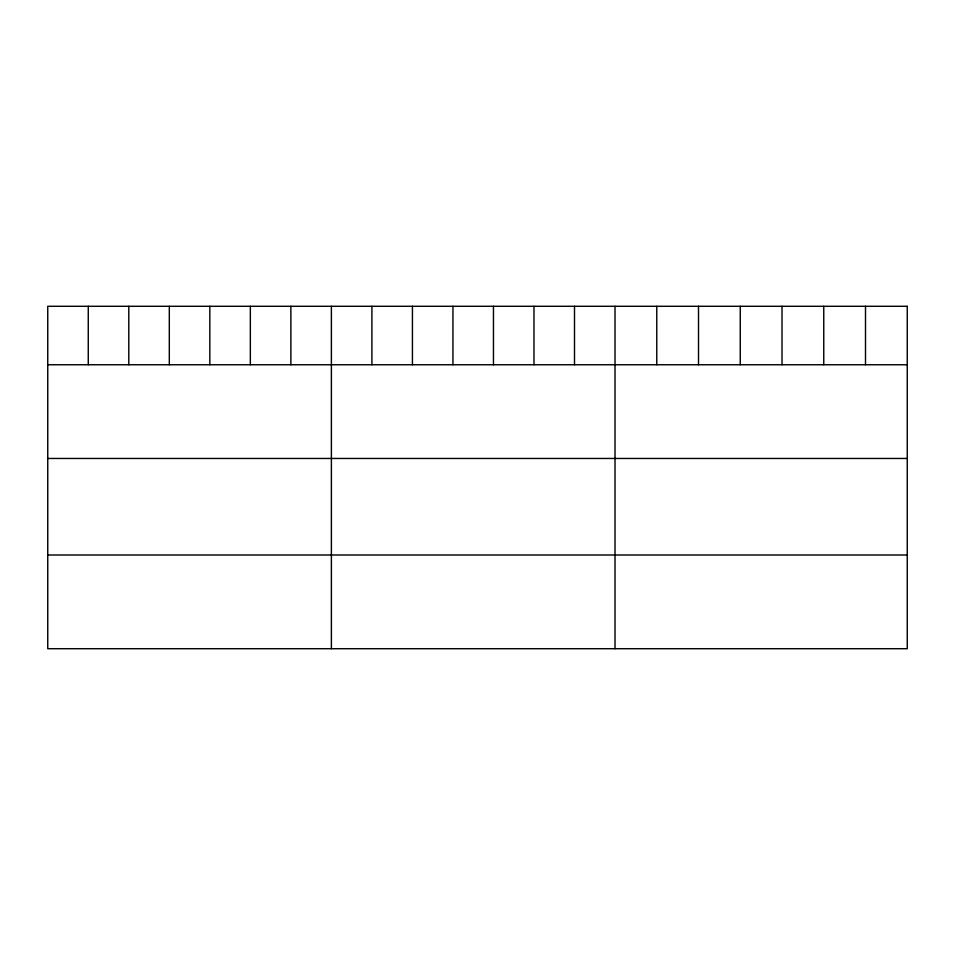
<?xml version="1.0" encoding="UTF-8"?>
<svg xmlns="http://www.w3.org/2000/svg" width="955" height="955" viewBox="0 0 955 955"><rect width="100%" height="100%" fill="white"/><g stroke="black" fill="none" stroke-linecap="round" stroke-linejoin="round"><path stroke-width="1.43" d="M47.75 364.75L907.25 364.75M47.75 458.46L907.25 458.46M47.75 554.998L907.25 554.998M865.505 306.292L865.505 364.75M823.759 306.292L823.759 364.75M782.014 306.292L782.014 364.75M740.256 306.292L740.256 364.75M698.511 306.292L698.511 364.75M656.765 306.292L656.765 364.75M615.02 306.292L615.02 648.708M574.504 306.292L574.504 364.75M533.976 306.292L533.976 364.75M493.46 306.292L493.46 364.75M452.945 306.292L452.945 364.75M412.429 306.292L412.429 364.75M371.901 306.292L371.901 364.75M331.385 306.292L331.385 648.708M290.869 306.292L290.869 364.75M250.341 306.292L250.341 364.75M209.825 306.292L209.825 364.75M169.31 306.292L169.31 364.75M128.794 306.292L128.794 364.75M88.266 306.292L88.266 364.75M907.25 306.292L47.75 306.292L47.75 648.708L907.25 648.708L907.25 306.292"/></g></svg>
